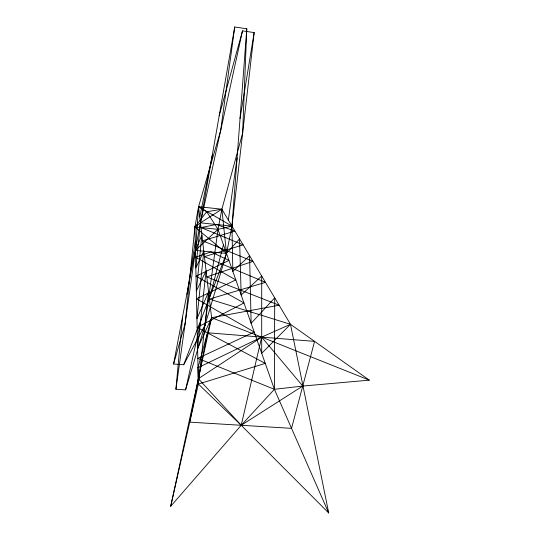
<?xml version="1.0" encoding="UTF-8"?>
<svg xmlns="http://www.w3.org/2000/svg" width="540" height="540" viewBox="0 0 540 540"><rect width="100%" height="100%" fill="white"/><g stroke="black" fill="none" stroke-linecap="round" stroke-linejoin="round"><path stroke-width="0.81" d="M242.609 133.34L246.78 28.789L234.731 27L200.455 222.838L173.576 364.021L183.688 364.763L204.964 325.228M219.152 115.871L242.501 30.861L254.165 32.582L231.971 226.125L226.496 253.429L185.578 389.9L175.912 389.245L195.44 250.378L198.565 206.699L220.712 130.397M328.718 513L290.493 324.31L221.886 209.21L198.565 206.699L194.927 226.955L198.369 384.048L241.211 425.291L328.718 513L274.394 389.306L274.712 297.837L251.134 323.318L249.588 255.69L232.841 271.438L231.971 226.125L246.78 28.789M175.912 389.245L182.56 317.209M185.132 323.764L194.927 226.955L206.705 211.754L221.886 209.21L242.629 133.137M242.501 30.861L200.455 222.838L195.824 267.941L203.789 251.188L196.938 318.796L208.568 291.917L198.369 384.048L170.687 506.311L241.211 425.291L274.394 389.306L302.751 386.053L369.313 380.153L290.493 324.31L209.412 299.086L265.484 282.353L204.424 256.642L243.142 244.87L201.015 227.583L216.27 224.492L234.927 231.093L202.568 240.793L252.963 261.353L206.806 276.912L279.113 305.215L211.592 317.689L197.593 348.381L206.091 270.797L196.331 291.033L201.893 235.035L195.44 250.378L226.496 253.429L239.564 238.869L241.164 295.043L261.711 276.028L261.704 353.315L290.493 324.31L261.677 337.115L197.998 367.686L198.369 384.048L265.262 363.393L197.127 327.389L243.952 302.947L196.007 276.197L228.974 260.456L211.019 251.91L195.588 257.229L235.818 279.882L196.499 298.782L254.205 332.046L197.809 358.351L274.394 389.306L218.005 229.345L206.705 211.754L198.565 206.699L211.592 317.689L170.687 506.311M220.657 130.599L234.731 27M204.917 325.391L218.005 229.345L221.886 209.21L200.455 222.838L194.927 226.955L226.496 253.429L183.688 364.763M228.332 220.037L237.094 157.991M186.982 294.314L195.257 241.954M240.023 118.544L254.165 32.582M199.773 217.019L212.321 155.034M185.578 389.9L201.332 318.776M369.313 380.153L261.677 337.115L198.369 378.702L241.211 425.291L261.677 337.115L211.592 317.689L197.998 367.686M210.006 296.352L223.445 244.775M173.576 364.021L185.146 323.602M195.44 250.378L218.005 229.345L231.971 226.125L198.565 206.699M241.211 425.291L302.751 386.053L261.677 337.115M194.927 226.955L218.005 229.345M200.455 222.838L231.971 226.125M221.886 209.21L226.496 253.429M207.495 332.755L189.743 422.159L291.539 428.348L314.584 341.381L207.495 332.755"/></g></svg>
